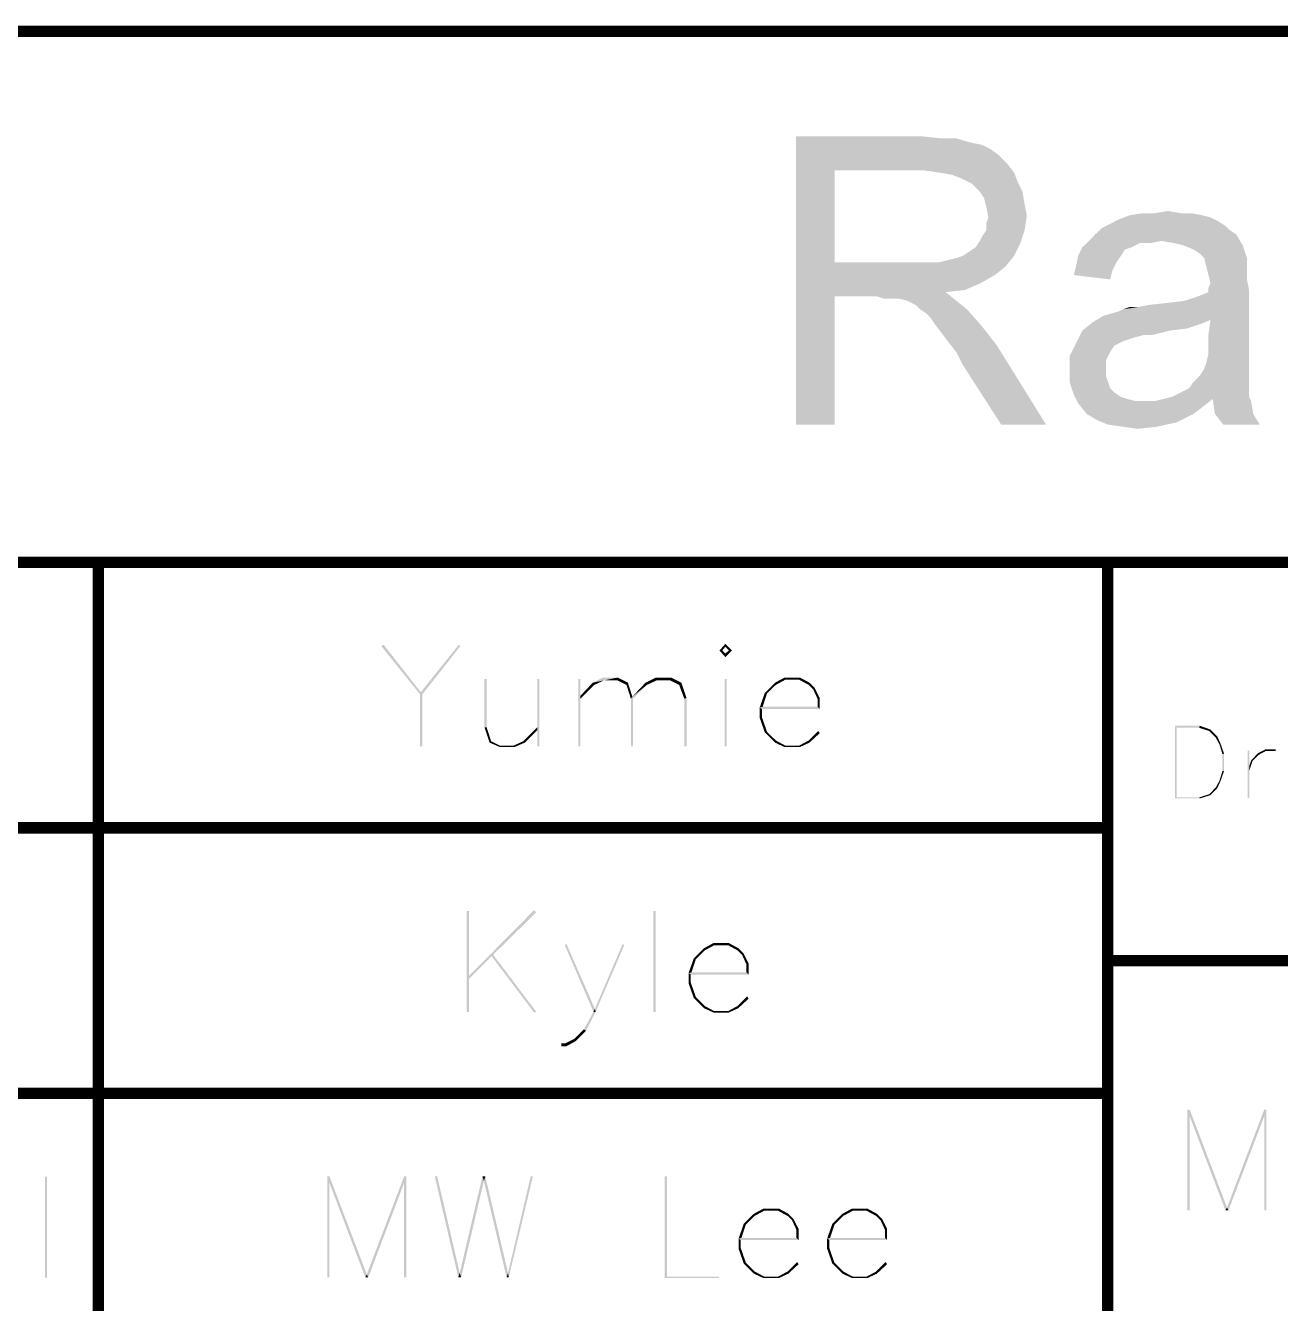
# Model space of a CAD drawing. Header units: millimetres. Extents: x 0 to 297, y 0 to 210.
# Drawn here: x 229.48 to 246.01, y 16.58 to 33.42 of the extents above; entities that cross this region are included whole.
import ezdxf

# ---------------------------------------------------------------- set-up
doc = ezdxf.new("R2010")
doc.units = ezdxf.units.MM
doc.header["$LTSCALE"] = 16.335
doc.layers.get('0').update_dxf_attribs({"linetype": 'CONTINUOUS'})

msp = doc.modelspace()

# ---------------------------------------------------------------- linework, layer by layer
at = {"color": 7, "linetype": 'Continuous'}
for p, q in [((230.441, 26.344), (243.741, 26.344)), ((230.441, 26.344), (230.441, 5.344)), ((230.48, 26.347), (243.78, 26.347)), ((230.48, 26.347), (230.48, 8.847)), ((243.741, 26.344), (243.741, 5.344)), ((243.78, 26.347), (243.78, 8.847)), ((230.441, 22.844), (243.741, 22.844)), ((230.48, 22.847), (243.78, 22.847)), ((230.441, 19.344), (243.741, 19.344)), ((230.48, 19.347), (243.78, 19.347))]:
    msp.add_line(p, q, dxfattribs=at)
at = {"color": 7, "linetype": 'Continuous', "const_width": 0.15}
for points in [[(179.434, 33.348), (291.734, 33.348)], [(179.434, 26.348), (291.734, 26.348)], [(230.434, 5.348), (230.434, 26.348)], [(243.734, 5.348), (243.734, 26.348)], [(179.434, 22.848), (243.734, 22.848)], [(243.734, 21.098), (291.734, 21.098)], [(179.434, 19.348), (243.734, 19.348)]]:
    msp.add_lwpolyline(points, dxfattribs=at)
at = {"color": 7, "linetype": 'Continuous'}
for points in [[(239.629, 31.963), (241.289, 31.963), (240.135, 31.513)], [(240.135, 31.513), (239.629, 28.163), (239.629, 31.963)], [(241.289, 31.963), (241.543, 31.935), (240.135, 31.513)], [(241.74, 31.935), (241.937, 31.879), (240.135, 31.513)], [(241.543, 31.935), (241.74, 31.935), (240.135, 31.513)], [(241.937, 31.879), (242.078, 31.851), (240.135, 31.513)], [(242.078, 31.851), (242.19, 31.795), (240.135, 31.513)], [(242.19, 31.795), (242.303, 31.71), (240.135, 31.513)], [(242.303, 31.71), (242.415, 31.597), (240.135, 31.513)], [(240.135, 31.513), (240.135, 30.303), (239.629, 28.163)], [(241.318, 31.513), (240.135, 31.513), (242.415, 31.597)], [(241.515, 31.485), (241.318, 31.513), (242.415, 31.597)], [(241.515, 31.485), (242.415, 31.597), (242.5, 31.485)], [(242.5, 31.485), (241.683, 31.457), (241.515, 31.485)], [(241.824, 31.4), (241.683, 31.457), (242.5, 31.485)], [(241.937, 31.344), (241.824, 31.4), (242.5, 31.485)], [(241.937, 31.344), (242.5, 31.485), (242.556, 31.344)], [(242.556, 31.344), (242.049, 31.232), (241.937, 31.344)], [(242.049, 31.232), (242.556, 31.344), (242.612, 31.232)], [(242.612, 31.232), (242.106, 31.147), (242.049, 31.232)], [(242.106, 31.147), (242.612, 31.232), (242.64, 31.063)], [(242.64, 31.063), (242.134, 31.035), (242.106, 31.147)], [(242.134, 31.035), (242.64, 31.063), (242.669, 30.922)], [(242.669, 30.922), (242.162, 30.894), (242.134, 31.035)], [(242.134, 30.809), (242.162, 30.894), (242.669, 30.922)], [(242.134, 30.725), (242.134, 30.809), (242.669, 30.922)], [(242.134, 30.725), (242.669, 30.922), (242.64, 30.725)], [(245.202, 30.837), (243.766, 30.809), (243.879, 30.866)], [(243.766, 30.809), (245.202, 30.837), (245.286, 30.781)], [(244.977, 30.922), (245.089, 30.894), (243.879, 30.866)], [(244.977, 30.922), (243.879, 30.866), (244.02, 30.922)], [(243.879, 30.866), (245.089, 30.894), (245.202, 30.837)], [(244.695, 30.95), (244.836, 30.95), (244.02, 30.922)], [(244.358, 30.95), (244.695, 30.95), (244.02, 30.922)], [(244.358, 30.95), (244.02, 30.922), (244.189, 30.95)], [(244.02, 30.922), (244.836, 30.95), (244.977, 30.922)], [(244.358, 30.95), (244.526, 30.978), (244.695, 30.95)], [(242.049, 30.584), (242.078, 30.64), (242.64, 30.725)], [(242.049, 30.584), (242.64, 30.725), (242.584, 30.556)], [(242.64, 30.725), (242.078, 30.64), (242.134, 30.725)], [(245.427, 30.669), (243.485, 30.584), (243.569, 30.669)], [(244.442, 30.584), (243.485, 30.584), (245.427, 30.669)], [(245.343, 30.725), (243.569, 30.669), (243.654, 30.753)], [(243.569, 30.669), (245.343, 30.725), (245.427, 30.669)], [(245.286, 30.781), (243.654, 30.753), (243.766, 30.809)], [(243.654, 30.753), (245.286, 30.781), (245.343, 30.725)], [(244.611, 30.556), (244.442, 30.584), (245.427, 30.669)], [(244.723, 30.528), (244.611, 30.556), (245.427, 30.669)], [(244.723, 30.528), (245.427, 30.669), (245.512, 30.528)], [(241.824, 30.387), (241.909, 30.443), (242.584, 30.556)], [(241.824, 30.387), (242.584, 30.556), (242.5, 30.387)], [(241.909, 30.443), (241.993, 30.5), (242.584, 30.556)], [(242.584, 30.556), (241.993, 30.5), (242.049, 30.584)], [(244.048, 30.5), (243.963, 30.472), (243.344, 30.387)], [(244.048, 30.5), (243.344, 30.387), (243.4, 30.5)], [(244.442, 30.584), (244.16, 30.556), (243.4, 30.5)], [(244.442, 30.584), (243.4, 30.5), (243.485, 30.584)], [(243.4, 30.5), (244.16, 30.556), (244.048, 30.5)], [(244.16, 30.556), (244.442, 30.584), (244.301, 30.556)], [(245.512, 30.528), (244.864, 30.472), (244.723, 30.528)], [(244.949, 30.415), (244.864, 30.472), (245.512, 30.528)], [(245.005, 30.359), (244.949, 30.415), (245.512, 30.528)], [(245.005, 30.359), (245.512, 30.528), (245.568, 30.359)], [(241.515, 30.303), (241.627, 30.331), (242.5, 30.387)], [(241.515, 30.303), (242.5, 30.387), (242.387, 30.246)], [(241.627, 30.331), (241.74, 30.359), (242.5, 30.387)], [(242.5, 30.387), (241.74, 30.359), (241.824, 30.387)], [(243.907, 30.387), (243.851, 30.303), (243.316, 30.246)], [(243.907, 30.387), (243.316, 30.246), (243.344, 30.387)], [(243.344, 30.387), (243.963, 30.472), (243.907, 30.387)], [(245.568, 30.359), (245.033, 30.246), (245.005, 30.359)], [(245.568, 30.359), (245.568, 30.275), (245.033, 30.246)], [(240.135, 30.303), (240.135, 29.852), (239.629, 28.163)], [(241.515, 30.303), (242.387, 30.246), (240.135, 29.852)], [(241.374, 30.303), (241.515, 30.303), (240.135, 29.852)], [(241.205, 30.303), (241.374, 30.303), (240.135, 29.852)], [(240.135, 30.303), (241.205, 30.303), (240.135, 29.852)], [(242.387, 30.246), (242.246, 30.134), (240.135, 29.852)], [(243.795, 30.19), (243.288, 30.134), (243.316, 30.246)], [(243.288, 30.134), (243.795, 30.19), (243.766, 30.077)], [(243.316, 30.246), (243.851, 30.303), (243.795, 30.19)], [(245.033, 30.246), (245.568, 30.275), (245.568, 30.19)], [(245.568, 30.19), (245.061, 30.134), (245.033, 30.246)], [(245.061, 30.134), (245.568, 30.19), (245.568, 30.077)], [(242.246, 30.134), (242.049, 30.021), (240.135, 29.852)], [(242.049, 30.021), (241.852, 29.937), (240.135, 29.852)], [(245.568, 30.077), (245.089, 30.021), (245.061, 30.134)], [(245.061, 29.965), (245.089, 30.021), (245.568, 30.077)], [(245.061, 29.965), (245.568, 30.077), (245.596, 29.937)], [(239.629, 28.163), (240.135, 29.852), (240.135, 28.163)], [(241.852, 29.937), (241.599, 29.909), (240.135, 29.852)], [(240.698, 29.852), (240.135, 29.852), (241.599, 29.909)], [(240.783, 29.824), (240.698, 29.852), (241.599, 29.909)], [(240.867, 29.824), (240.783, 29.824), (241.599, 29.909)], [(240.923, 29.824), (240.867, 29.824), (241.599, 29.909)], [(240.98, 29.824), (240.923, 29.824), (241.599, 29.909)], [(241.092, 29.796), (240.98, 29.824), (241.599, 29.909)], [(241.092, 29.796), (241.599, 29.909), (241.74, 29.796)], [(243.682, 29.599), (244.752, 29.796), (245.596, 29.937)], [(245.089, 29.543), (243.682, 29.599), (245.596, 29.937)], [(244.752, 29.796), (244.92, 29.852), (245.596, 29.937)], [(244.92, 29.852), (245.061, 29.909), (245.596, 29.937)], [(245.596, 29.937), (245.061, 29.909), (245.061, 29.965)], [(245.061, 29.346), (245.089, 29.543), (245.596, 29.937)], [(245.061, 29.346), (245.596, 29.937), (245.596, 29.317)], [(241.74, 29.796), (241.205, 29.74), (241.092, 29.796)], [(241.261, 29.683), (241.205, 29.74), (241.74, 29.796)], [(241.261, 29.683), (241.74, 29.796), (241.88, 29.683)], [(241.88, 29.683), (241.346, 29.627), (241.261, 29.683)], [(241.402, 29.571), (241.346, 29.627), (241.88, 29.683)], [(241.458, 29.486), (241.402, 29.571), (241.88, 29.683)], [(241.458, 29.486), (241.88, 29.683), (242.078, 29.458)], [(243.682, 29.599), (243.879, 29.655), (244.752, 29.796)], [(243.879, 29.655), (243.935, 29.683), (244.752, 29.796)], [(243.935, 29.683), (244.132, 29.712), (244.752, 29.796)], [(244.132, 29.712), (243.935, 29.683), (244.02, 29.712)], [(244.132, 29.712), (244.526, 29.768), (244.752, 29.796)], [(244.132, 29.712), (244.273, 29.74), (244.526, 29.768)], [(242.078, 29.458), (241.543, 29.374), (241.458, 29.486)], [(244.949, 29.486), (243.4, 29.402), (243.541, 29.515)], [(244.949, 29.486), (244.78, 29.43), (243.4, 29.402)], [(245.089, 29.543), (243.541, 29.515), (243.682, 29.599)], [(243.541, 29.515), (245.089, 29.543), (244.949, 29.486)], [(241.627, 29.261), (241.543, 29.374), (242.078, 29.458)], [(241.627, 29.261), (242.078, 29.458), (242.275, 29.205)], [(244.555, 29.402), (244.217, 29.346), (243.316, 29.233)], [(244.555, 29.402), (243.316, 29.233), (243.4, 29.402)], [(244.217, 29.346), (244.104, 29.317), (243.316, 29.233)], [(244.104, 29.317), (244.02, 29.289), (243.316, 29.233)], [(243.4, 29.402), (244.78, 29.43), (244.555, 29.402)], [(244.217, 29.346), (244.555, 29.402), (244.329, 29.346)], [(245.596, 29.317), (245.061, 29.205), (245.061, 29.346)], [(245.061, 29.205), (245.596, 29.317), (245.596, 29.149)], [(242.275, 29.205), (241.74, 29.12), (241.627, 29.261)], [(241.824, 28.952), (241.74, 29.12), (242.275, 29.205)], [(242.331, 28.163), (241.824, 28.952), (242.275, 29.205)], [(242.331, 28.163), (242.275, 29.205), (242.922, 28.163)], [(243.823, 29.205), (243.232, 29.064), (243.316, 29.233)], [(243.823, 29.205), (243.766, 29.12), (243.232, 29.064)], [(244.02, 29.289), (243.935, 29.261), (243.316, 29.233)], [(243.316, 29.233), (243.935, 29.261), (243.823, 29.205)], [(245.596, 29.149), (245.061, 29.092), (245.061, 29.205)], [(245.061, 29.092), (245.596, 29.149), (245.596, 29.008)], [(243.232, 29.064), (243.766, 29.12), (243.71, 29.008)], [(243.71, 29.008), (243.232, 28.867), (243.232, 29.064)], [(243.71, 29.008), (243.71, 28.895), (243.232, 28.867)], [(245.005, 28.895), (245.033, 28.98), (245.596, 29.008)], [(245.005, 28.895), (245.596, 29.008), (245.596, 28.895)], [(245.596, 29.008), (245.033, 28.98), (245.061, 29.092)], [(243.232, 28.867), (243.71, 28.895), (243.71, 28.811)], [(243.71, 28.811), (243.232, 28.726), (243.232, 28.867)], [(243.232, 28.726), (243.71, 28.811), (243.738, 28.726)], [(245.596, 28.783), (244.864, 28.726), (244.949, 28.811)], [(245.596, 28.895), (244.949, 28.811), (245.005, 28.895)], [(244.949, 28.811), (245.596, 28.895), (245.596, 28.783)], [(243.738, 28.726), (243.288, 28.557), (243.232, 28.726)], [(243.738, 28.726), (243.766, 28.642), (243.288, 28.557)], [(243.766, 28.642), (243.823, 28.586), (243.288, 28.557)], [(245.596, 28.614), (244.695, 28.586), (244.808, 28.642)], [(245.596, 28.67), (244.808, 28.642), (244.864, 28.726)], [(244.808, 28.642), (245.596, 28.67), (245.596, 28.614)], [(244.864, 28.726), (245.596, 28.783), (245.596, 28.67)], [(243.288, 28.557), (243.823, 28.586), (243.907, 28.529)], [(243.907, 28.529), (243.344, 28.445), (243.288, 28.557)], [(243.907, 28.529), (243.992, 28.501), (243.344, 28.445)], [(243.992, 28.501), (244.104, 28.473), (243.344, 28.445)], [(244.245, 28.473), (244.358, 28.473), (243.344, 28.445)], [(244.104, 28.473), (244.245, 28.473), (243.344, 28.445)], [(244.977, 28.389), (243.344, 28.445), (244.358, 28.473)], [(245.118, 28.501), (244.358, 28.473), (244.47, 28.501)], [(244.358, 28.473), (245.118, 28.501), (244.977, 28.389)], [(245.596, 28.529), (244.47, 28.501), (244.583, 28.529)], [(245.118, 28.501), (244.47, 28.501), (245.596, 28.529)], [(244.583, 28.529), (244.695, 28.586), (245.596, 28.614)], [(244.583, 28.529), (245.596, 28.614), (245.596, 28.529)], [(245.118, 28.501), (245.596, 28.529), (245.624, 28.473)], [(245.624, 28.473), (245.146, 28.304), (245.118, 28.501)], [(245.146, 28.304), (245.624, 28.473), (245.652, 28.304)], [(244.977, 28.389), (243.457, 28.304), (243.344, 28.445)], [(243.457, 28.304), (244.977, 28.389), (244.864, 28.304)], [(244.864, 28.304), (243.598, 28.22), (243.457, 28.304)], [(244.864, 28.304), (244.752, 28.248), (243.598, 28.22)], [(245.652, 28.304), (245.258, 28.163), (245.146, 28.304)], [(245.258, 28.163), (245.652, 28.304), (245.737, 28.163)], [(243.598, 28.22), (244.752, 28.248), (244.639, 28.192)], [(244.639, 28.192), (243.738, 28.163), (243.598, 28.22)], [(243.935, 28.135), (243.738, 28.163), (244.639, 28.192)], [(243.935, 28.135), (244.639, 28.192), (244.386, 28.135)], [(244.386, 28.135), (244.132, 28.107), (243.935, 28.135)], [(238.696, 25.234), (238.619, 25.186), (238.696, 25.272)], [(238.744, 25.186), (238.696, 25.234), (238.696, 25.272)], [(238.744, 25.186), (238.696, 25.272), (238.783, 25.186)], [(234.164, 25.243), (234.193, 25.263), (234.684, 24.636)], [(234.684, 24.636), (234.675, 24.607), (234.164, 25.243)], [(234.675, 24.607), (234.684, 24.636), (235.205, 25.243)], [(234.675, 24.607), (235.205, 25.243), (234.704, 24.607)], [(235.205, 25.243), (234.684, 24.636), (235.186, 25.263)], [(238.619, 25.186), (238.696, 25.234), (238.657, 25.186)], [(238.657, 25.186), (238.696, 25.099), (238.619, 25.186)], [(238.657, 25.186), (238.696, 25.147), (238.696, 25.099)], [(238.783, 25.186), (238.696, 25.147), (238.744, 25.186)], [(238.696, 25.147), (238.783, 25.186), (238.696, 25.099)], [(235.552, 24.81), (235.523, 24.173), (235.523, 24.81)], [(235.523, 24.173), (235.552, 24.81), (235.552, 24.173)], [(236.246, 24.81), (236.218, 24.173), (236.218, 24.81)], [(236.218, 24.135), (236.218, 24.173), (236.246, 24.81)], [(236.218, 23.922), (236.218, 24.135), (236.246, 24.81)], [(236.218, 23.922), (236.246, 24.81), (236.246, 23.922)], [(236.786, 24.81), (236.786, 24.588), (236.758, 23.922)], [(236.786, 24.81), (236.758, 23.922), (236.758, 24.81)], [(237.278, 24.829), (237.095, 24.79), (236.95, 24.761)], [(237.278, 24.829), (236.95, 24.761), (237.085, 24.829)], [(236.95, 24.761), (237.095, 24.79), (236.97, 24.732)], [(237.278, 24.79), (237.095, 24.79), (237.278, 24.829)], [(237.278, 24.79), (237.278, 24.829), (237.413, 24.761)], [(237.413, 24.761), (237.394, 24.732), (237.278, 24.79)], [(237.789, 24.79), (237.645, 24.761), (237.78, 24.829)], [(237.645, 24.761), (237.789, 24.79), (237.664, 24.732)], [(237.78, 24.829), (237.982, 24.829), (237.789, 24.79)], [(237.973, 24.79), (237.789, 24.79), (237.982, 24.829)], [(237.973, 24.79), (237.982, 24.829), (238.117, 24.761)], [(238.117, 24.761), (238.088, 24.732), (237.973, 24.79)], [(238.715, 24.81), (238.686, 23.922), (238.686, 24.81)], [(238.686, 23.922), (238.715, 24.81), (238.715, 23.922)], [(239.486, 24.8), (239.351, 24.761), (239.477, 24.829)], [(239.351, 24.761), (239.486, 24.8), (239.361, 24.732)], [(239.477, 24.829), (239.679, 24.829), (239.486, 24.8)], [(239.67, 24.8), (239.486, 24.8), (239.679, 24.829)], [(239.67, 24.8), (239.679, 24.829), (239.805, 24.761)], [(239.805, 24.761), (239.795, 24.732), (239.67, 24.8)], [(234.704, 24.607), (234.675, 23.922), (234.675, 24.607)], [(234.675, 23.922), (234.704, 24.607), (234.704, 23.922)], [(236.97, 24.732), (236.786, 24.588), (236.95, 24.761)], [(236.786, 24.588), (236.97, 24.732), (236.786, 24.549)], [(237.394, 24.732), (237.413, 24.761), (237.471, 24.578)], [(237.471, 24.578), (237.452, 24.549), (237.394, 24.732)], [(237.452, 24.549), (237.471, 24.578), (237.664, 24.732)], [(237.452, 24.549), (237.664, 24.732), (237.481, 24.549)], [(237.664, 24.732), (237.471, 24.578), (237.645, 24.761)], [(238.088, 24.732), (238.117, 24.761), (238.185, 24.559)], [(238.185, 24.559), (238.156, 24.549), (238.088, 24.732)], [(239.245, 24.617), (239.149, 24.433), (239.216, 24.626)], [(239.245, 24.617), (239.188, 24.443), (239.149, 24.433)], [(239.361, 24.732), (239.216, 24.626), (239.351, 24.761)], [(239.216, 24.626), (239.361, 24.732), (239.245, 24.617)], [(239.795, 24.732), (239.805, 24.761), (239.872, 24.694)], [(239.872, 24.694), (239.853, 24.675), (239.795, 24.732)], [(239.853, 24.675), (239.872, 24.694), (239.94, 24.559)], [(239.94, 24.559), (239.911, 24.549), (239.853, 24.675)], [(236.786, 24.588), (236.786, 24.549), (236.758, 23.922)], [(236.758, 23.922), (236.786, 24.549), (236.786, 23.922)], [(237.481, 24.549), (237.452, 23.922), (237.452, 24.549)], [(237.452, 23.922), (237.481, 24.549), (237.481, 23.922)], [(238.156, 23.922), (238.156, 24.549), (238.185, 24.559)], [(238.156, 23.922), (238.185, 24.559), (238.185, 23.922)], [(239.188, 24.443), (239.911, 24.443), (239.149, 24.433)], [(239.178, 24.414), (239.149, 24.433), (239.911, 24.443)], [(239.178, 24.414), (239.149, 24.298), (239.149, 24.433)], [(239.94, 24.414), (239.178, 24.414), (239.911, 24.443)], [(239.911, 24.443), (239.911, 24.549), (239.94, 24.559)], [(239.911, 24.443), (239.94, 24.559), (239.94, 24.414)], [(239.178, 24.414), (239.178, 24.308), (239.149, 24.298)], [(239.149, 24.298), (239.178, 24.308), (239.245, 24.115)], [(239.245, 24.115), (239.216, 24.106), (239.149, 24.298)], [(235.552, 24.173), (235.591, 23.971), (235.523, 24.173)], [(235.552, 24.173), (235.61, 23.99), (235.591, 23.971)], [(236.218, 24.135), (236.034, 23.99), (236.218, 24.173)], [(236.034, 23.99), (236.218, 24.135), (236.054, 23.971)], [(239.216, 24.106), (239.245, 24.115), (239.361, 24)], [(239.361, 24), (239.351, 23.971), (239.216, 24.106)], [(239.94, 24.096), (239.795, 24), (239.92, 24.125)], [(239.795, 24), (239.94, 24.096), (239.805, 23.971)], [(244.622, 24.193), (244.948, 24.193), (244.643, 24.166)], [(244.643, 24.166), (244.622, 23.236), (244.622, 24.193)], [(244.643, 24.166), (244.643, 23.25), (244.622, 23.236)], [(244.941, 24.166), (244.643, 24.166), (244.948, 24.193)], [(244.941, 24.166), (244.948, 24.193), (245.084, 24.145)], [(245.084, 24.145), (245.07, 24.125), (244.941, 24.166)], [(245.07, 24.125), (245.084, 24.145), (245.179, 24.05)], [(245.179, 24.05), (245.158, 24.037), (245.07, 24.125)], [(235.591, 23.971), (235.61, 23.99), (235.726, 23.932)], [(235.726, 23.932), (235.726, 23.913), (235.591, 23.971)], [(235.726, 23.932), (235.909, 23.932), (235.726, 23.913)], [(235.919, 23.913), (235.726, 23.913), (235.909, 23.932)], [(236.054, 23.971), (235.909, 23.932), (236.034, 23.99)], [(235.909, 23.932), (236.054, 23.971), (235.919, 23.913)], [(239.351, 23.971), (239.361, 24), (239.486, 23.932)], [(239.486, 23.932), (239.477, 23.913), (239.351, 23.971)], [(239.486, 23.932), (239.67, 23.932), (239.477, 23.913)], [(239.679, 23.913), (239.477, 23.913), (239.67, 23.932)], [(239.805, 23.971), (239.67, 23.932), (239.795, 24)], [(239.67, 23.932), (239.805, 23.971), (239.679, 23.913)], [(245.158, 24.037), (245.179, 24.05), (245.219, 23.962)], [(245.219, 23.962), (245.206, 23.949), (245.158, 24.037)], [(245.206, 23.949), (245.219, 23.962), (245.267, 23.826)], [(245.267, 23.826), (245.246, 23.82), (245.206, 23.949)], [(245.246, 23.596), (245.246, 23.82), (245.267, 23.826)], [(245.246, 23.596), (245.267, 23.826), (245.267, 23.596)], [(245.599, 23.867), (245.599, 23.664), (245.579, 23.243)], [(245.599, 23.867), (245.579, 23.243), (245.579, 23.867)], [(245.728, 23.813), (245.626, 23.738), (245.715, 23.833)], [(245.626, 23.738), (245.728, 23.813), (245.64, 23.725)], [(245.816, 23.86), (245.715, 23.833), (245.81, 23.881)], [(245.715, 23.833), (245.816, 23.86), (245.728, 23.813)], [(245.81, 23.881), (245.945, 23.881), (245.816, 23.86)], [(245.816, 23.86), (245.945, 23.881), (245.945, 23.86)], [(245.267, 23.596), (245.206, 23.467), (245.246, 23.596)], [(245.206, 23.467), (245.267, 23.596), (245.219, 23.46)], [(245.599, 23.664), (245.599, 23.596), (245.579, 23.243)], [(245.579, 23.243), (245.599, 23.596), (245.599, 23.243)], [(245.64, 23.725), (245.599, 23.664), (245.626, 23.738)], [(245.599, 23.664), (245.64, 23.725), (245.599, 23.596)], [(245.219, 23.46), (245.158, 23.379), (245.206, 23.467)], [(245.158, 23.379), (245.219, 23.46), (245.179, 23.372)], [(244.643, 23.25), (244.941, 23.25), (244.622, 23.236)], [(244.948, 23.236), (244.622, 23.236), (244.941, 23.25)], [(245.084, 23.277), (244.941, 23.25), (245.07, 23.29)], [(244.941, 23.25), (245.084, 23.277), (244.948, 23.236)], [(245.179, 23.372), (245.07, 23.29), (245.158, 23.379)], [(245.07, 23.29), (245.179, 23.372), (245.084, 23.277)], [(235.319, 21.753), (235.319, 20.895), (235.29, 20.422)], [(235.319, 21.753), (235.29, 20.422), (235.29, 21.753)], [(236.206, 21.734), (235.319, 20.895), (236.177, 21.763)], [(236.206, 21.734), (235.637, 21.175), (235.319, 20.895)], [(237.778, 21.753), (237.749, 20.422), (237.749, 21.753)], [(237.749, 20.422), (237.778, 21.753), (237.778, 20.422)], [(236.582, 21.3), (236.602, 21.319), (236.978, 20.461)], [(236.978, 20.461), (236.959, 20.422), (236.582, 21.3)], [(237.364, 21.3), (236.978, 20.461), (237.344, 21.319)], [(236.978, 20.461), (237.364, 21.3), (236.987, 20.422)], [(238.424, 21.232), (238.28, 21.126), (238.415, 21.261)], [(238.28, 21.126), (238.424, 21.232), (238.309, 21.117)], [(238.55, 21.3), (238.415, 21.261), (238.54, 21.329)], [(238.415, 21.261), (238.55, 21.3), (238.424, 21.232)], [(238.54, 21.329), (238.742, 21.329), (238.55, 21.3)], [(238.733, 21.3), (238.55, 21.3), (238.742, 21.329)], [(238.733, 21.3), (238.742, 21.329), (238.868, 21.261)], [(238.868, 21.261), (238.858, 21.232), (238.733, 21.3)], [(238.858, 21.232), (238.868, 21.261), (238.935, 21.194)], [(238.935, 21.194), (238.916, 21.175), (238.858, 21.232)], [(235.637, 21.175), (235.618, 21.155), (235.319, 20.895)], [(235.319, 20.895), (235.618, 21.155), (235.319, 20.856)], [(235.618, 21.155), (235.637, 21.175), (236.206, 20.422)], [(236.206, 20.422), (236.177, 20.413), (235.618, 21.155)], [(238.309, 21.117), (238.212, 20.933), (238.28, 21.126)], [(238.309, 21.117), (238.251, 20.943), (238.212, 20.933)], [(238.916, 21.175), (238.935, 21.194), (239.003, 21.059)], [(239.003, 21.059), (238.974, 21.049), (238.916, 21.175)], [(238.974, 20.943), (238.974, 21.049), (239.003, 21.059)], [(238.974, 20.943), (239.003, 21.059), (239.003, 20.914)], [(235.319, 20.895), (235.319, 20.856), (235.29, 20.422)], [(238.251, 20.943), (238.974, 20.943), (238.212, 20.933)], [(238.241, 20.914), (238.212, 20.933), (238.974, 20.943)], [(238.241, 20.914), (238.212, 20.798), (238.212, 20.933)], [(238.241, 20.914), (238.241, 20.808), (238.212, 20.798)], [(239.003, 20.914), (238.241, 20.914), (238.974, 20.943)], [(235.29, 20.422), (235.319, 20.856), (235.319, 20.422)], [(238.212, 20.798), (238.241, 20.808), (238.309, 20.615)], [(238.309, 20.615), (238.28, 20.606), (238.212, 20.798)], [(238.28, 20.606), (238.309, 20.615), (238.424, 20.5)], [(238.424, 20.5), (238.415, 20.471), (238.28, 20.606)], [(239.003, 20.596), (238.858, 20.5), (238.984, 20.625)], [(238.858, 20.5), (239.003, 20.596), (238.868, 20.471)], [(236.987, 20.422), (236.833, 20.191), (236.959, 20.422)], [(236.833, 20.191), (236.987, 20.422), (236.862, 20.172)], [(236.987, 20.422), (236.959, 20.422), (236.978, 20.461)], [(238.415, 20.471), (238.424, 20.5), (238.55, 20.432)], [(238.55, 20.432), (238.54, 20.413), (238.415, 20.471)], [(238.55, 20.432), (238.733, 20.432), (238.54, 20.413)], [(238.742, 20.413), (238.54, 20.413), (238.733, 20.432)], [(238.868, 20.471), (238.733, 20.432), (238.858, 20.5)], [(238.733, 20.432), (238.868, 20.471), (238.742, 20.413)], [(236.727, 20.037), (236.592, 20.008), (236.708, 20.066)], [(236.862, 20.172), (236.708, 20.066), (236.833, 20.191)], [(236.708, 20.066), (236.862, 20.172), (236.727, 20.037)], [(236.534, 19.969), (236.592, 20.008), (236.727, 20.037)], [(236.534, 19.969), (236.727, 20.037), (236.602, 19.969)], [(236.592, 20.008), (236.534, 19.969), (236.534, 20.008)], [(244.814, 19.135), (244.814, 19.048), (244.785, 17.804)], [(244.814, 19.135), (244.785, 17.804), (244.785, 19.135)], [(244.785, 17.804), (244.814, 19.048), (244.814, 17.804)], [(244.814, 19.048), (244.814, 19.135), (245.306, 17.843)], [(245.306, 17.843), (245.286, 17.804), (244.814, 19.048)], [(245.826, 19.135), (245.797, 19.048), (245.306, 17.843)], [(245.826, 19.135), (245.306, 17.843), (245.797, 19.135)], [(245.306, 17.843), (245.797, 19.048), (245.325, 17.804)], [(245.797, 17.804), (245.797, 19.048), (245.826, 19.135)], [(245.797, 17.804), (245.826, 19.135), (245.826, 17.804)], [(229.761, 18.248), (229.732, 16.918), (229.732, 18.248)], [(229.732, 16.918), (229.761, 18.248), (229.761, 16.918)], [(233.481, 18.253), (233.481, 18.166), (233.452, 16.922)], [(233.481, 18.253), (233.452, 16.922), (233.452, 18.253)], [(233.481, 18.166), (233.481, 18.253), (233.972, 16.961)], [(234.493, 18.253), (234.464, 18.166), (233.972, 16.961)], [(234.493, 18.253), (233.972, 16.961), (234.464, 18.253)], [(234.464, 16.922), (234.464, 18.166), (234.493, 18.253)], [(234.464, 16.922), (234.493, 18.253), (234.493, 16.922)], [(234.869, 18.253), (234.898, 18.263), (235.197, 16.98)], [(235.197, 16.98), (235.178, 16.922), (234.869, 18.253)], [(235.515, 18.195), (235.197, 16.98), (235.496, 18.253)], [(235.197, 16.98), (235.515, 18.195), (235.216, 16.922)], [(235.496, 18.253), (235.534, 18.253), (235.515, 18.195)], [(235.515, 18.195), (235.534, 18.253), (235.833, 16.98)], [(235.833, 16.98), (235.814, 16.922), (235.515, 18.195)], [(236.161, 18.253), (235.833, 16.98), (236.132, 18.253)], [(235.833, 16.98), (236.161, 18.253), (235.843, 16.922)], [(237.926, 18.253), (237.926, 16.932), (237.897, 16.913)], [(237.926, 18.253), (237.897, 16.913), (237.897, 18.253)], [(233.452, 16.922), (233.481, 18.166), (233.481, 16.922)], [(233.972, 16.961), (233.953, 16.922), (233.481, 18.166)], [(233.972, 16.961), (234.464, 18.166), (233.992, 16.922)], [(239.083, 17.732), (238.938, 17.626), (239.073, 17.761)], [(238.938, 17.626), (239.083, 17.732), (238.967, 17.617)], [(239.208, 17.8), (239.073, 17.761), (239.199, 17.829)], [(239.073, 17.761), (239.208, 17.8), (239.083, 17.732)], [(239.199, 17.829), (239.401, 17.829), (239.208, 17.8)], [(239.392, 17.8), (239.208, 17.8), (239.401, 17.829)], [(239.392, 17.8), (239.401, 17.829), (239.527, 17.761)], [(239.527, 17.761), (239.517, 17.732), (239.392, 17.8)], [(239.517, 17.732), (239.527, 17.761), (239.594, 17.694)], [(239.594, 17.694), (239.575, 17.675), (239.517, 17.732)], [(239.575, 17.675), (239.594, 17.694), (239.662, 17.559)], [(240.25, 17.732), (240.105, 17.626), (240.24, 17.761)], [(240.105, 17.626), (240.25, 17.732), (240.134, 17.617)], [(240.375, 17.8), (240.24, 17.761), (240.366, 17.829)], [(240.24, 17.761), (240.375, 17.8), (240.25, 17.732)], [(240.366, 17.829), (240.568, 17.829), (240.375, 17.8)], [(240.558, 17.8), (240.375, 17.8), (240.568, 17.829)], [(240.558, 17.8), (240.568, 17.829), (240.693, 17.761)], [(240.693, 17.761), (240.684, 17.732), (240.558, 17.8)], [(240.684, 17.732), (240.693, 17.761), (240.761, 17.694)], [(240.761, 17.694), (240.742, 17.675), (240.684, 17.732)], [(240.742, 17.675), (240.761, 17.694), (240.828, 17.559)], [(245.325, 17.804), (245.286, 17.804), (245.306, 17.843)], [(238.967, 17.617), (238.871, 17.433), (238.938, 17.626)], [(238.967, 17.617), (238.909, 17.443), (238.871, 17.433)], [(239.662, 17.559), (239.633, 17.549), (239.575, 17.675)], [(239.633, 17.443), (239.633, 17.549), (239.662, 17.559)], [(239.633, 17.443), (239.662, 17.559), (239.662, 17.414)], [(240.134, 17.617), (240.038, 17.433), (240.105, 17.626)], [(240.134, 17.617), (240.076, 17.443), (240.038, 17.433)], [(240.828, 17.559), (240.799, 17.549), (240.742, 17.675)], [(240.799, 17.443), (240.799, 17.549), (240.828, 17.559)], [(240.799, 17.443), (240.828, 17.559), (240.828, 17.414)], [(238.909, 17.443), (239.633, 17.443), (238.871, 17.433)], [(238.9, 17.414), (238.871, 17.433), (239.633, 17.443)], [(238.9, 17.414), (238.871, 17.298), (238.871, 17.433)], [(238.9, 17.414), (238.9, 17.308), (238.871, 17.298)], [(239.662, 17.414), (238.9, 17.414), (239.633, 17.443)], [(240.076, 17.443), (240.799, 17.443), (240.038, 17.433)], [(240.067, 17.414), (240.038, 17.433), (240.799, 17.443)], [(240.067, 17.414), (240.038, 17.298), (240.038, 17.433)], [(240.067, 17.414), (240.067, 17.308), (240.038, 17.298)], [(240.828, 17.414), (240.067, 17.414), (240.799, 17.443)], [(238.871, 17.298), (238.9, 17.308), (238.967, 17.115)], [(238.967, 17.115), (238.938, 17.106), (238.871, 17.298)], [(240.038, 17.298), (240.067, 17.308), (240.134, 17.115)], [(240.134, 17.115), (240.105, 17.106), (240.038, 17.298)], [(238.938, 17.106), (238.967, 17.115), (239.083, 17)], [(239.083, 17), (239.073, 16.971), (238.938, 17.106)], [(239.662, 17.096), (239.517, 17), (239.642, 17.125)], [(239.517, 17), (239.662, 17.096), (239.527, 16.971)], [(240.105, 17.106), (240.134, 17.115), (240.25, 17)], [(240.25, 17), (240.24, 16.971), (240.105, 17.106)], [(240.828, 17.096), (240.684, 17), (240.809, 17.125)], [(240.684, 17), (240.828, 17.096), (240.693, 16.971)], [(233.992, 16.922), (233.953, 16.922), (233.972, 16.961)], [(235.216, 16.922), (235.178, 16.922), (235.197, 16.98)], [(235.843, 16.922), (235.814, 16.922), (235.833, 16.98)], [(237.926, 16.932), (238.611, 16.932), (237.897, 16.913)], [(237.897, 16.913), (238.611, 16.932), (238.611, 16.913)], [(239.073, 16.971), (239.083, 17), (239.208, 16.932)], [(239.208, 16.932), (239.199, 16.913), (239.073, 16.971)], [(239.208, 16.932), (239.392, 16.932), (239.199, 16.913)], [(239.401, 16.913), (239.199, 16.913), (239.392, 16.932)], [(239.527, 16.971), (239.392, 16.932), (239.517, 17)], [(239.392, 16.932), (239.527, 16.971), (239.401, 16.913)], [(240.24, 16.971), (240.25, 17), (240.375, 16.932)], [(240.375, 16.932), (240.366, 16.913), (240.24, 16.971)], [(240.375, 16.932), (240.558, 16.932), (240.366, 16.913)], [(240.568, 16.913), (240.366, 16.913), (240.558, 16.932)], [(240.693, 16.971), (240.558, 16.932), (240.684, 17)], [(240.558, 16.932), (240.693, 16.971), (240.568, 16.913)]]:
    msp.add_solid(points, dxfattribs=at)

doc.saveas('drawing.dxf')
